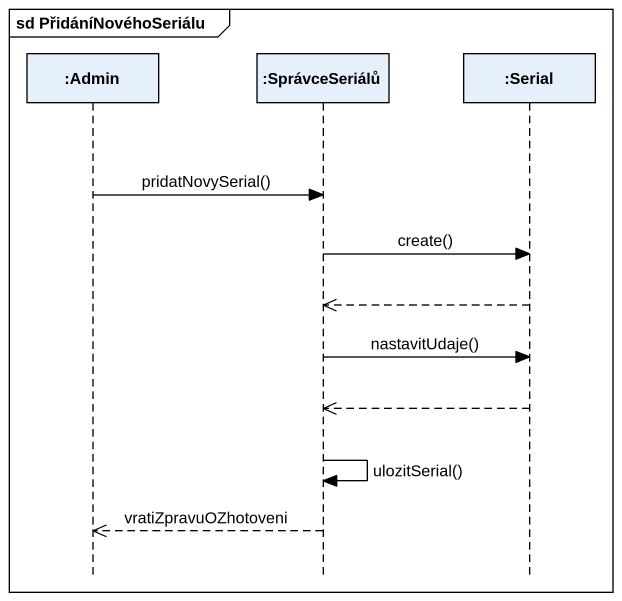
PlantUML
@startuml
mainframe sd PřidáníNovéhoSeriálu
hide footbox
participant ":Admin" as Admin
participant ":SprávceSeriálů" as SprávceSeriálů
participant ":Serial" as Serial

Admin -> SprávceSeriálů : pridatNovySerial()
SprávceSeriálů -> Serial : create()
Serial -->> SprávceSeriálů
SprávceSeriálů -> Serial : nastavitUdaje()
Serial -->> SprávceSeriálů
SprávceSeriálů -> SprávceSeriálů : ulozitSerial()
SprávceSeriálů -->> Admin : vratiZpravuOZhotoveni
@enduml
